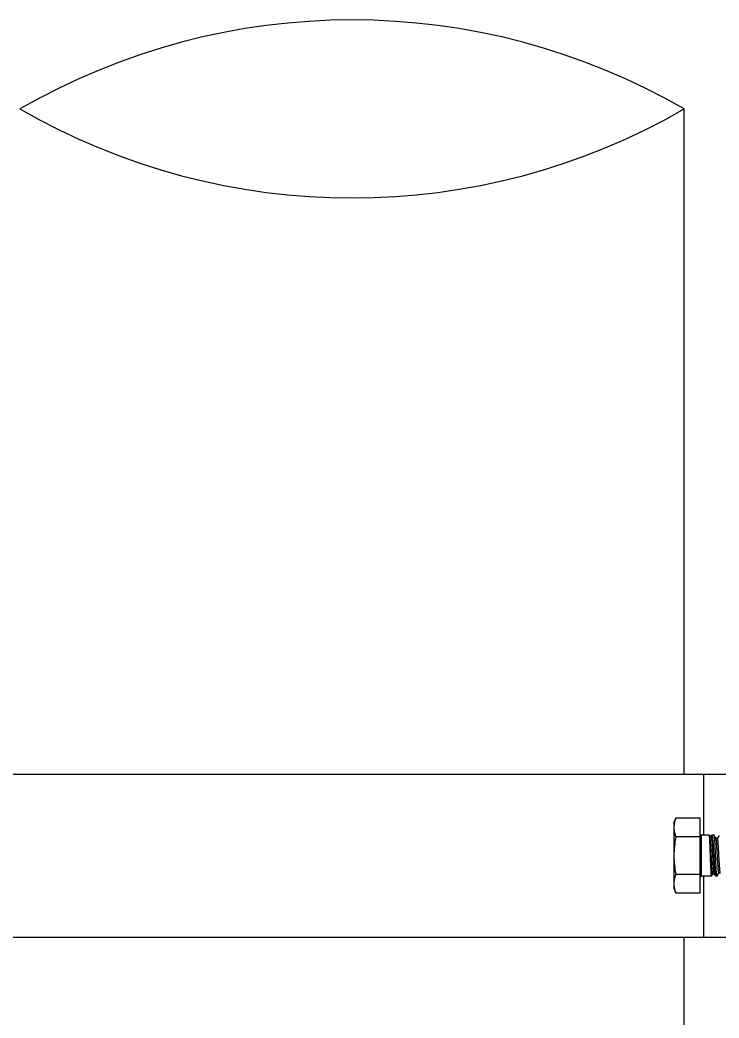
# Model space of a CAD drawing. Extents: x 27938 to 1042331, y -235042 to 1535213.
# Drawn here: x 703064 to 704592, y 745030 to 747211 of the extents above; entities that cross this region are included whole.
import ezdxf

# ---------------------------------------------------------------- set-up
doc = ezdxf.new("R2010")
doc.units = 0
doc.header["$LTSCALE"] = 1000
doc.header["$MEASUREMENT"] = 0

msp = doc.modelspace()

# ---------------------------------------------------------------- linework, layer by layer
at = {"linetype": 'Continuous'}
for p, q in [((704515.9, 745562.7), (704515.9, 747016.1)), ((701386.5, 745562.7), (704742.3, 745562.7)), ((704558.6, 745429.2), (704558.6, 745562.7)), ((704493.2, 745455.9), (704497.2, 745466.9)), ((704493.2, 745455.9), (704493.2, 745313.5)), ((704550.2, 745466.9), (704497.2, 745466.9)), ((704550.2, 745302.5), (704550.2, 745466.9)), ((704550.2, 745425.8), (704497.2, 745425.8)), ((704570.6, 745429.2), (704553.7, 745429.2)), ((704570.6, 745429.2), (704553.7, 745429.2)), ((704553.7, 745340.2), (704553.7, 745429.2)), ((704570.7, 745429.1), (704570.6, 745429.2)), ((704571.7, 745427.3), (704570.7, 745429.1)), ((704574.9, 745427.5), (704571.6, 745427.5)), ((704575.6, 745428.9), (704574.8, 745427.5)), ((704575.6, 745428.9), (704575.9, 745429.2)), ((704581.2, 745429.2), (704575.9, 745429.2)), ((704581.2, 745429.2), (704575.9, 745429.2)), ((704581.3, 745429.1), (704581.2, 745429.2)), ((704585.1, 745422.6), (704581.3, 745429.1)), ((704588.2, 745422.7), (704585, 745422.7)), ((704591.8, 745429), (704588.1, 745422.7)), ((704587.6, 745340.4), (704591.7, 745347.4)), ((704591.6, 745347.4), (704594.8, 745347.4)), ((704550.2, 745343.6), (704497.2, 745343.6)), ((704575.5, 745340.2), (704553.7, 745340.2)), ((704575.5, 745340.2), (704553.7, 745340.2)), ((704558.6, 745206.8), (704558.6, 745340.2)), ((704575.6, 745340.3), (704575.5, 745340.2)), ((704575.5, 745340.2), (704575.5, 745340.2)), ((704575.6, 745340.3), (704578.3, 745344.9)), ((704578.2, 745344.9), (704581.5, 745344.9)), ((704581.4, 745345.1), (704584.1, 745340.5)), ((704584.1, 745340.5), (704584.3, 745340.2)), ((704587.4, 745340.2), (704584.3, 745340.2)), ((704587.4, 745340.2), (704584.3, 745340.2)), ((704587.6, 745340.4), (704587.4, 745340.2)), ((704587.4, 745340.2), (704587.4, 745340.2)), ((704493.2, 745313.5), (704497.2, 745302.5)), ((704550.2, 745302.5), (704497.2, 745302.5)), ((701386.5, 745206.8), (704742.3, 745206.8)), ((704515.9, 743648.7), (704515.9, 745206.8))]:
    msp.add_line(p, q, dxfattribs=at)
at = {"color": 0}
for centre, start, end in [((703790.2, 745759.1), 60, 120), ((703790.2, 748273.1), 240, 300)]:
    msp.add_arc(centre, 1451.5, start, end, dxfattribs=at)
at = {"linetype": 'Continuous'}
for centre, radius, start, end in [((704550.7, 745445.3), 57.5, 168.6965, 169.4725), ((704553.7, 745432.8), 3.56, 180, 270), ((704553.7, 745336.7), 3.56, 90, 180), ((704550.7, 745324.2), 57.5, 190.5275, 191.3069)]:
    msp.add_arc(centre, radius, start, end, dxfattribs=at)
for points in [[(704494.1, 745455.8), (704493.5, 745452.7), (704493.2, 745449.5), (704493.2, 745446.4)], [(704497.2, 745425.8), (704494.8, 745412.3), (704493.2, 745398.5), (704493.2, 745384.7)], [(704493.2, 745384.7), (704493.2, 745371), (704494.8, 745357.2), (704497.2, 745343.6)], [(704493.2, 745323.1), (704493.2, 745319.9), (704493.5, 745316.8), (704494.1, 745313.7)]]:
    msp.add_open_spline(points, degree=3, dxfattribs=at)
for points, knots in [([(704497.2, 745466.9), (704496.9, 745466.1), (704495.7, 745462.7), (704494.8, 745459.2), (704494.3, 745456.5)], [0, 0, 0, 0, 0.253106, 1, 1, 1, 1]), ([(704493.2, 745446.4), (704493.2, 745444.6), (704493.6, 745437.6), (704495.4, 745430.8), (704497.2, 745425.8)], [0, 0, 0, 0, 0.246324, 1, 1, 1, 1]), ([(704575.5, 745340.2), (704575.4, 745340.3), (704575.3, 745340.6), (704575.2, 745341.2), (704575, 745342.3), (704574.9, 745343.8), (704574.7, 745345.6), (704574.5, 745348.7), (704574.2, 745353.5), (704573.9, 745359.9), (704573.6, 745367.3), (704573.3, 745375.3), (704573, 745383.7), (704572.7, 745392.1), (704572.4, 745400.3), (704572.1, 745407.8), (704571.8, 745414.5), (704571.6, 745420.2), (704571.3, 745424.5), (704571.1, 745427.2), (704570.8, 745428.6), (704570.7, 745429), (704570.7, 745429.1)], [0, 0, 0, 0, 0.003341, 0.010939, 0.022966, 0.039355, 0.059974, 0.084639, 0.145183, 0.218785, 0.302749, 0.393988, 0.489144, 0.584725, 0.67722, 0.763222, 0.839568, 0.903457, 0.952554, 0.985078, 0.99476, 1, 1, 1, 1]), ([(704578.2, 745344.9), (704578.1, 745344.9), (704577.9, 745345.2), (704577.8, 745345.8), (704577.6, 745346.8), (704577.3, 745348.8), (704576.9, 745352.1), (704576.5, 745357), (704576.1, 745363), (704575.7, 745369.9), (704575.3, 745377.3), (704574.8, 745387.5), (704574.3, 745397.6), (704573.7, 745407.2), (704573.3, 745413.4), (704572.9, 745418.7), (704572.6, 745422.7), (704572.2, 745425.5), (704572, 745426.9), (704571.7, 745427.3)], [0, 0, 0, 0, 0.003453, 0.010902, 0.022763, 0.039014, 0.084102, 0.144511, 0.217944, 0.301623, 0.392412, 0.486951, 0.673489, 0.7588, 0.83473, 0.898664, 0.948459, 0.982524, 1, 1, 1, 1]), ([(704581.4, 745345.1), (704581.1, 745345.5), (704580.9, 745347.1), (704580.4, 745350), (704580.1, 745354.3), (704579.7, 745359.7), (704579.3, 745366.1), (704578.7, 745375.9), (704578.2, 745386.1), (704577.7, 745396.3), (704577.3, 745403.6), (704576.9, 745410.2), (704576.5, 745416), (704576.1, 745420.7), (704575.8, 745423.9), (704575.5, 745425.8), (704575.3, 745426.7), (704575.1, 745427.2), (704575, 745427.5), (704574.9, 745427.5)], [0, 0, 0, 0, 0.018666, 0.054844, 0.107331, 0.174142, 0.252739, 0.34016, 0.528282, 0.622102, 0.711243, 0.792554, 0.863208, 0.920799, 0.96343, 0.978707, 0.989821, 0.996781, 1, 1, 1, 1]), ([(704575.9, 745429.2), (704576, 745429.2), (704576.3, 745429.1), (704576.3, 745428.7), (704576.4, 745428.5)], [0, 0, 0, 0, 0.145776, 1, 1, 1, 1]), ([(704576.4, 745428.5), (704576.7, 745427.8), (704577, 745425.9), (704577.5, 745422.5), (704578, 745417.8), (704578.6, 745409.7), (704579.4, 745397.9), (704580.3, 745382.9), (704581.1, 745370.2), (704581.7, 745360.7), (704582.2, 745354.5), (704582.6, 745349.3), (704583, 745345.2), (704583.5, 745342.4), (704583.8, 745340.9), (704584.1, 745340.5)], [0, 0, 0, 0, 0.024851, 0.064429, 0.117626, 0.182805, 0.340627, 0.518099, 0.6929, 0.772338, 0.843044, 0.902787, 0.949703, 0.982372, 1, 1, 1, 1]), ([(704587.4, 745340.2), (704587.3, 745340.3), (704587.2, 745340.6), (704587, 745341.2), (704586.8, 745342.3), (704586.5, 745344.5), (704586.2, 745348.1), (704585.8, 745353.3), (704585.4, 745359.8), (704585, 745367.1), (704584.7, 745375), (704584.3, 745383.4), (704583.9, 745391.7), (704583.6, 745399.8), (704583.2, 745407.4), (704582.8, 745414.1), (704582.5, 745419.8), (704582.1, 745424.2), (704581.7, 745427.1), (704581.6, 745428.7), (704581.3, 745429.1)], [0, 0, 0, 0, 0.003595, 0.011264, 0.023265, 0.039554, 0.084464, 0.144449, 0.21736, 0.300564, 0.391048, 0.485525, 0.580564, 0.672718, 0.758642, 0.835218, 0.899669, 0.949676, 0.983465, 1, 1, 1, 1]), ([(704591.6, 745347.4), (704591.5, 745347.4), (704591.3, 745347.7), (704591, 745348.6), (704590.7, 745350.6), (704590.3, 745353.8), (704589.9, 745358.2), (704589.5, 745363.6), (704589.1, 745369.7), (704588.7, 745376.4), (704588.2, 745385.7), (704587.7, 745395), (704587.1, 745403.8), (704586.8, 745409.5), (704586.4, 745414.4), (704586, 745418.2), (704585.6, 745420.8), (704585.4, 745422.2), (704585.1, 745422.6)], [0, 0, 0, 0, 0.003527, 0.010833, 0.038211, 0.082176, 0.141245, 0.213301, 0.295738, 0.385567, 0.479533, 0.666283, 0.752354, 0.829384, 0.894647, 0.945862, 0.981304, 1, 1, 1, 1]), ([(704594.7, 745347.6), (704594.5, 745348), (704594.2, 745349.4), (704593.8, 745352.1), (704593.5, 745355.9), (704593.1, 745360.8), (704592.7, 745366.6), (704592.1, 745375.5), (704591.6, 745384.7), (704591.1, 745394), (704590.7, 745400.7), (704590.3, 745406.8), (704589.9, 745412.1), (704589.5, 745416.5), (704589.1, 745419.6), (704588.8, 745421.6), (704588.5, 745422.5), (704588.3, 745422.7), (704588.2, 745422.7)], [0, 0, 0, 0, 0.019043, 0.055063, 0.107001, 0.173025, 0.250754, 0.337372, 0.524516, 0.618282, 0.707667, 0.789473, 0.860794, 0.919118, 0.962435, 0.989361, 0.996538, 1, 1, 1, 1]), ([(704497.2, 745343.6), (704496.6, 745341.9), (704494.4, 745335.3), (704493.2, 745328.3), (704493.2, 745323.1)], [0, 0, 0, 0, 0.255696, 1, 1, 1, 1]), ([(704494.3, 745312.9), (704494.8, 745310.3), (704495.7, 745306.8), (704496.9, 745303.4), (704497.2, 745302.5)], [0, 0, 0, 0, 0.746895, 1, 1, 1, 1])]:
    msp.add_open_spline(points, degree=3, knots=knots, dxfattribs=at)

doc.saveas('drawing.dxf')
